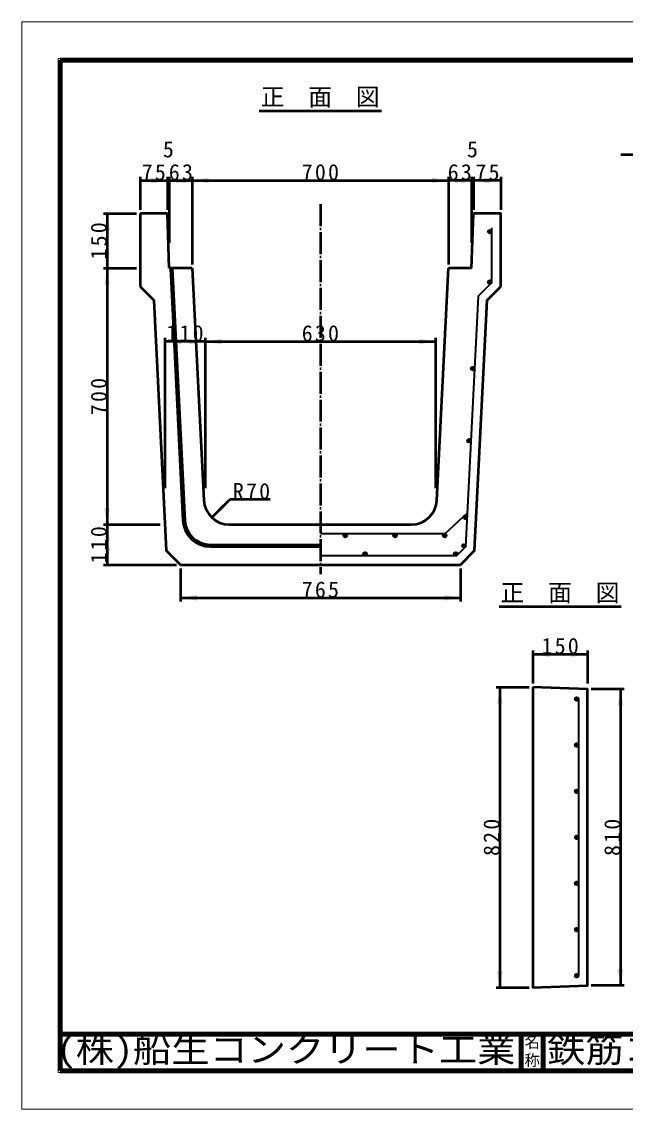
# Model space of a CAD drawing. Units: millimetres, scale not verified. Extents: x -2102 to 2102, y -1485 to 1485.
# Drawn here: x -2102 to -453, y -1485 to 1485 of the extents above; entities that cross this region are included whole.
import ezdxf
from ezdxf.enums import TextEntityAlignment as Align

# ---------------------------------------------------------------- set-up
doc = ezdxf.new("R2010")
doc.units = ezdxf.units.MM
doc.header["$LTSCALE"] = 5
doc.linetypes.add('LONG_DASHED_DOTTED', pattern=[15.25, 12, -1.5, 0.25, -1.5])
doc.layers.add('0-0_V-nasSTD', color=7, linetype='Continuous', lineweight=50)
doc.layers.add('0-1_0', color=7, linetype='Continuous', lineweight=50)
doc.styles.add('ＭＳ ゴシック', font='')
doc.styles.get('ＭＳ ゴシック').set_extended_font_data('MS Gothic')

msp = doc.modelspace()

# ---------------------------------------------------------------- hatches: boundary and pattern name
at = {"layer": '0-0_V-nasSTD'}
msp.add_hatch(color=256, dxfattribs=at).paths.add_polyline_path([(-885.32, 131.769, 1), (-895.32, 131.769, 1)])

# ---------------------------------------------------------------- linework, layer by layer
at = {"layer": '0-0_V-nasSTD', "lineweight": 100}
for p, q in [((-1997.5, 1380), (-1997.5, -1380)), ((-737.5, -1280), (-737.5, -1380)), ((-677.5, -1280), (-677.5, -1380)), ((-1997.5, -1380), (1997.5, -1380))]:
    msp.add_line(p, q, dxfattribs=at)
at = {"layer": '0-0_V-nasSTD'}
for p, q in [((-1779.29, 1061.614), (-1779.29, 971.614)), ((-1779.29, 1051.614), (-1704.29, 1051.614)), ((-1704.29, 1061.614), (-1704.29, 971.614)), ((-1699.29, 1061.614), (-1699.29, 881.614)), ((-1636.29, 1061.614), (-1636.29, 821.614)), ((-1636.29, 1051.614), (-936.29, 1051.614)), ((-936.29, 1061.614), (-936.29, 821.614)), ((-873.29, 1061.614), (-873.29, 881.614)), ((-868.29, 1061.614), (-868.29, 971.614)), ((-793.29, 1061.614), (-793.29, 971.614)), ((-1879.29, 961.614), (-1789.29, 961.614)), ((-1869.29, 961.614), (-1869.29, 811.614)), ((-1779.29, 961.614), (-1779.29, 761.614)), ((-1704.29, 961.614), (-1779.29, 961.614)), ((-1699.29, 811.614), (-1704.29, 961.614)), ((-873.29, 811.614), (-868.29, 961.614)), ((-1879.29, 811.614), (-1789.29, 811.614)), ((-1869.29, 811.614), (-1869.29, 111.614)), ((-1636.29, 811.614), (-1699.29, 811.614)), ((-1696.365, 811.614), (-1661.927, 122.869)), ((-1691.358, 811.614), (-1656.934, 123.119)), ((-1636.29, 811.614), (-1604.615, 178.119)), ((-967.965, 178.119), (-936.29, 811.614)), ((-873.29, 811.614), (-936.29, 811.614)), ((-1779.29, 761.614), (-1741.921, 724.246)), ((-1711.29, 621.614), (-1711.29, 211.614)), ((-1601.29, 611.614), (-1711.29, 611.614)), ((-1601.29, 621.614), (-1601.29, 211.614)), ((-1601.29, 611.614), (-971.29, 611.614)), ((-971.29, 621.614), (-971.29, 211.614)), ((-1582.948, 130.896), (-1533.451, 180.393)), ((-1423.451, 180.393), (-1533.451, 180.393)), ((-1879.29, 111.614), (-1724.29, 111.614)), ((-1869.29, 111.614), (-1869.29, 1.614)), ((-1534.702, 111.614), (-1037.877, 111.614)), ((-1587.021, 56.614), (-1286.29, 56.614)), ((-1587.021, 51.614), (-1286.29, 51.614)), ((-1879.29, 1.614), (-1679.29, 1.614)), ((-1668.79, 1.614), (-903.79, 1.614)), ((-1668.79, -8.386), (-1668.79, -98.386)), ((-903.79, -8.386), (-903.79, -98.386)), ((-1668.79, -88.386), (-903.79, -88.386)), ((-705.964, -232.351), (-705.964, -322.351)), ((-555.964, -232.351), (-555.964, -322.351)), ((-705.964, -242.351), (-555.964, -242.351)), ((-805.964, -332.351), (-715.964, -332.351)), ((-795.964, -332.351), (-795.964, -1152.351)), ((-455.964, -337.351), (-545.964, -337.351)), ((-465.964, -337.351), (-465.964, -1147.351)), ((-805.964, -1152.351), (-715.964, -1152.351)), ((-455.964, -1147.351), (-545.964, -1147.351))]:
    msp.add_line(p, q, dxfattribs=at)
at = {"layer": '0-0_V-nasSTD', "linetype": 'LONG_DASHED_DOTTED'}
msp.add_line((-1286.29, 986.614), (-1286.29, -23.386), dxfattribs=at)
at = {"layer": '0-0_V-nasSTD', "lineweight": 35}
for p, q in [((-946.29, 86.614), (-884.712, 143.8)), ((-946.29, 86.614), (-1286.29, 86.614)), ((-580.964, -364.351), (-580.964, -1120.351))]:
    msp.add_line(p, q, dxfattribs=at)
at = {"layer": '0-0_V-nasSTD', "lineweight": 18}
for points in [[(-2102.5, -1485), (-2102.5, 1485), (2102.5, 1485), (2102.5, -1485)], [(-2002.5, -1385), (-2002.5, 1385), (2002.5, 1385), (2002.5, -1385)]]:
    msp.add_lwpolyline(points, close=True, dxfattribs=at)
at = {"layer": '0-0_V-nasSTD', "lineweight": 100}
msp.add_lwpolyline([(1997.5, -1380), (1997.5, 1380), (-1997.5, 1380)], dxfattribs=at)
at = {"layer": '0-0_V-nasSTD'}
for points in [[(-365.314, 1121.614), (-405.314, 1121.614), (-465.314, 1121.614)], [(-1704.29, 1051.614), (-1699.29, 1051.614), (-1636.29, 1051.614)], [(-793.29, 1051.614), (-868.29, 1051.614), (-873.29, 1051.614), (-936.29, 1051.614)], [(-793.29, 761.614), (-793.29, 961.614), (-868.29, 961.614)], [(-903.79, 1.614), (-864.842, 40.562), (-830.658, 724.246), (-793.29, 761.614)], [(-1741.921, 724.246), (-1707.737, 40.562), (-1668.79, 1.614)]]:
    msp.add_lwpolyline(points, dxfattribs=at)
at = {"layer": '0-0_V-nasSTD', "lineweight": 35}
msp.add_lwpolyline([(-818.29, 921.969), (-818.29, 771.969), (-855.146, 735.113), (-889.33, 51.429), (-914.145, 26.614), (-1286.29, 26.614)], dxfattribs=at)
at = {"layer": '0-0_V-nasSTD'}
msp.add_lwpolyline([(-705.964, -332.351), (-705.964, -1152.351), (-555.964, -1147.351), (-555.964, -337.351)], close=True, dxfattribs=at)
at = {"layer": '0-0_V-nasSTD', "lineweight": 35}
for centre in [(-823.29, 911.614), (-823.29, 774.04), (-870.01, 537.956), (-879.88, 340.556), (-890.32, 131.769), (-890.32, 131.769), (-1218.29, 81.614), (-1082.29, 81.614), (-946.29, 81.614), (-1164.216, 31.614), (-916.216, 31.614), (-894.228, 53.601), (-585.964, -364.351), (-585.964, -490.351), (-585.964, -616.351), (-585.964, -742.351), (-585.964, -868.351), (-585.964, -994.351), (-585.964, -1120.351)]:
    msp.add_circle(centre, 5, dxfattribs=at)
at = {"layer": '0-0_V-nasSTD'}
for centre, radius, start, end in [((-1534.702, 181.614), 70, 182.86241, 270), ((-1037.877, 181.614), 70, 270, 357.13759), ((-1587.021, 126.614), 75, 182.86241, 270), ((-1587.021, 126.614), 70, 182.86241, 270)]:
    msp.add_arc(centre, radius, start, end, dxfattribs=at)
for points in [[(-1779.29, 1051.614), (-1734.29, 1044.114), (-1734.29, 1059.114)], [(-1749.29, 1044.114), (-1749.29, 1059.114), (-1704.29, 1051.614)], [(-1699.29, 1051.614), (-1654.29, 1044.114), (-1654.29, 1059.114)], [(-1681.29, 1044.114), (-1681.29, 1059.114), (-1636.29, 1051.614)], [(-1636.29, 1051.614), (-1591.29, 1044.114), (-1591.29, 1059.114)], [(-981.29, 1044.114), (-981.29, 1059.114), (-936.29, 1051.614)], [(-936.29, 1051.614), (-891.29, 1044.114), (-891.29, 1059.114)], [(-918.29, 1044.114), (-918.29, 1059.114), (-873.29, 1051.614)], [(-868.29, 1051.614), (-823.29, 1044.114), (-823.29, 1059.114)], [(-838.29, 1044.114), (-838.29, 1059.114), (-793.29, 1051.614)], [(-1876.79, 916.614), (-1869.29, 961.614), (-1861.79, 916.614)], [(-828.264, 911.108), (-827.084, 914.871), (-819.186, 908.758)], [(-828.264, 911.108), (-826.35, 907.66), (-819.186, 908.758)], [(-827.084, 914.871), (-823.543, 916.608), (-819.186, 908.758)], [(-826.35, 907.66), (-822.533, 906.672), (-819.186, 908.758)], [(-823.543, 916.608), (-819.845, 915.238), (-819.186, 908.758)], [(-819.845, 915.238), (-819.186, 908.758), (-818.29, 911.614)], [(-1876.79, 856.614), (-1869.29, 811.614), (-1861.79, 856.614)], [(-1876.79, 766.614), (-1869.29, 811.614), (-1861.79, 766.614)], [(-828.128, 772.777), (-827.671, 776.448), (-818.62, 775.826)], [(-828.128, 772.777), (-825.936, 769.797), (-818.62, 775.826)], [(-827.671, 776.448), (-824.817, 778.801), (-818.62, 775.826)], [(-825.936, 769.797), (-822.295, 769.139), (-818.62, 775.826)], [(-824.817, 778.801), (-821.126, 778.547), (-818.62, 775.826)], [(-822.295, 769.139), (-819.814, 770.445), (-818.62, 775.826)], [(-819.814, 770.445), (-819.629, 770.634), (-818.62, 775.826)], [(-819.629, 770.634), (-819.454, 770.832), (-818.62, 775.826)], [(-819.454, 770.832), (-819.29, 771.039), (-818.62, 775.826)], [(-819.29, 771.039), (-819.137, 771.255), (-818.62, 775.826)], [(-819.137, 771.255), (-818.996, 771.478), (-818.62, 775.826)], [(-818.996, 771.478), (-818.866, 771.708), (-818.62, 775.826)], [(-818.866, 771.708), (-818.749, 771.945), (-818.62, 775.826)], [(-818.749, 771.945), (-818.67, 772.127), (-818.62, 775.826)], [(-1711.29, 611.614), (-1666.29, 604.114), (-1666.29, 619.114)], [(-1646.29, 604.114), (-1646.29, 619.114), (-1601.29, 611.614)], [(-1601.29, 611.614), (-1556.29, 604.114), (-1556.29, 619.114)], [(-1016.29, 604.114), (-1016.29, 619.114), (-971.29, 611.614)], [(-875.004, 537.706), (-873.632, 541.403), (-866.058, 534.893)], [(-875.004, 537.706), (-873.269, 534.164), (-866.058, 534.893)], [(-873.632, 541.403), (-870.007, 542.956), (-866.058, 534.893)], [(-873.269, 534.164), (-869.507, 532.982), (-866.058, 534.893)], [(-870.007, 542.956), (-866.384, 541.399), (-866.058, 534.893)], [(-866.384, 541.399), (-866.058, 534.893), (-865.017, 537.7)], [(-884.874, 340.306), (-883.502, 344.003), (-875.928, 337.493)], [(-884.874, 340.306), (-883.139, 336.764), (-875.928, 337.493)], [(-883.502, 344.003), (-879.877, 345.556), (-875.928, 337.493)], [(-883.139, 336.764), (-879.377, 335.582), (-875.928, 337.493)], [(-879.877, 345.556), (-876.254, 343.999), (-875.928, 337.493)], [(-876.254, 343.999), (-875.928, 337.493), (-874.887, 340.3)], [(-1876.79, 156.614), (-1869.29, 111.614), (-1861.79, 156.614)], [(-1582.948, 130.896), (-1556.432, 168.019), (-1545.825, 157.412)], [(-1876.79, 66.614), (-1869.29, 111.614), (-1861.79, 66.614)], [(-1223.283, 81.361), (-1221.914, 85.059), (-1215.433, 85.718)], [(-1223.283, 81.361), (-1221.547, 77.82), (-1215.433, 85.718)], [(-1221.914, 85.059), (-1218.29, 86.614), (-1215.433, 85.718)], [(-1221.547, 77.82), (-1217.784, 76.64), (-1215.433, 85.718)], [(-1217.784, 76.64), (-1215.433, 85.718), (-1214.336, 78.554)], [(-1215.433, 85.718), (-1214.336, 78.554), (-1213.347, 82.371)], [(-1087.283, 81.361), (-1085.914, 85.059), (-1079.433, 85.718)], [(-1087.283, 81.361), (-1085.547, 77.82), (-1079.433, 85.718)], [(-1085.914, 85.059), (-1082.29, 86.614), (-1079.433, 85.718)], [(-1085.547, 77.82), (-1081.784, 76.64), (-1079.433, 85.718)], [(-1081.784, 76.64), (-1079.433, 85.718), (-1078.336, 78.554)], [(-1079.433, 85.718), (-1078.336, 78.554), (-1077.347, 82.371)], [(-951.283, 81.361), (-949.914, 85.059), (-943.433, 85.718)], [(-951.283, 81.361), (-949.547, 77.82), (-943.433, 85.718)], [(-949.914, 85.059), (-946.29, 86.614), (-943.433, 85.718)], [(-949.547, 77.82), (-945.784, 76.64), (-943.433, 85.718)], [(-945.784, 76.64), (-943.433, 85.718), (-942.336, 78.554)], [(-943.433, 85.718), (-942.336, 78.554), (-941.347, 82.371)], [(-1876.79, 46.614), (-1869.29, 1.614), (-1861.79, 46.614)], [(-1169.159, 30.857), (-1168.17, 34.675), (-1167.073, 27.51)], [(-1168.17, 34.675), (-1167.073, 27.51), (-1164.722, 36.588)], [(-1167.073, 27.51), (-1164.722, 36.588), (-1160.96, 35.408)], [(-1167.073, 27.51), (-1160.96, 35.408), (-1159.223, 31.867)], [(-1167.073, 27.51), (-1160.592, 28.169), (-1159.223, 31.867)], [(-920.948, 29.997), (-920.86, 33.469), (-918.753, 27.305)], [(-920.86, 33.469), (-918.753, 27.305), (-918.531, 36.046)], [(-918.753, 27.305), (-918.531, 36.046), (-915.086, 36.485)], [(-918.753, 27.305), (-915.086, 36.485), (-912.186, 34.574)], [(-918.753, 27.305), (-912.186, 34.574), (-911.231, 31.234)], [(-918.753, 27.305), (-912.681, 28.079), (-911.231, 31.234)], [(-898.943, 55.266), (-896.702, 57.946), (-893.084, 48.734)], [(-898.943, 55.266), (-898.882, 51.773), (-893.084, 48.734)], [(-898.882, 51.773), (-896.55, 49.173), (-893.084, 48.734)], [(-896.702, 57.946), (-893.254, 58.505), (-893.084, 48.734)], [(-893.254, 58.505), (-893.084, 48.734), (-890.282, 56.671)], [(-893.084, 48.734), (-890.282, 56.671), (-889.235, 53.339)], [(-893.084, 48.734), (-889.247, 53.163), (-889.235, 53.339)], [(-893.084, 48.734), (-889.273, 52.929), (-889.247, 53.163)], [(-893.084, 48.734), (-889.31, 52.696), (-889.273, 52.929)], [(-893.084, 48.734), (-889.359, 52.466), (-889.31, 52.696)], [(-893.084, 48.734), (-889.417, 52.238), (-889.359, 52.466)], [(-893.084, 48.734), (-889.487, 52.013), (-889.417, 52.238)], [(-893.084, 48.734), (-889.567, 51.791), (-889.487, 52.013)], [(-893.084, 48.734), (-889.657, 51.574), (-889.567, 51.791)], [(-893.084, 48.734), (-889.736, 51.404), (-889.657, 51.574)], [(-893.084, 48.734), (-889.852, 51.182), (-889.736, 51.404)], [(-893.084, 48.734), (-889.978, 50.967), (-889.852, 51.182)], [(-893.084, 48.734), (-890.115, 50.758), (-889.978, 50.967)], [(-893.084, 48.734), (-890.262, 50.556), (-890.115, 50.758)], [(-893.084, 48.734), (-890.419, 50.361), (-890.262, 50.556)], [(-893.084, 48.734), (-890.586, 50.175), (-890.419, 50.361)], [(-893.084, 48.734), (-890.762, 49.998), (-890.586, 50.175)], [(-1167.073, 27.51), (-1164.216, 26.614), (-1160.592, 28.169)], [(-918.753, 27.305), (-912.818, 27.947), (-912.681, 28.079)], [(-918.753, 27.305), (-913.008, 27.779), (-912.818, 27.947)], [(-918.753, 27.305), (-913.206, 27.622), (-913.008, 27.779)], [(-918.753, 27.305), (-913.412, 27.475), (-913.206, 27.622)], [(-918.753, 27.305), (-913.625, 27.338), (-913.412, 27.475)], [(-918.753, 27.305), (-913.845, 27.212), (-913.625, 27.338)], [(-918.753, 27.305), (-916.216, 26.614), (-915.963, 26.621)], [(-918.753, 27.305), (-915.963, 26.621), (-915.711, 26.64)], [(-918.753, 27.305), (-915.711, 26.64), (-915.459, 26.672)], [(-918.753, 27.305), (-915.459, 26.672), (-915.21, 26.717)], [(-918.753, 27.305), (-915.21, 26.717), (-914.963, 26.774)], [(-918.753, 27.305), (-914.963, 26.774), (-914.719, 26.843)], [(-918.753, 27.305), (-914.719, 26.843), (-914.48, 26.925)], [(-918.753, 27.305), (-914.48, 26.925), (-914.303, 26.995)], [(-918.753, 27.305), (-914.303, 26.995), (-914.071, 27.098)], [(-918.753, 27.305), (-914.071, 27.098), (-913.845, 27.212)], [(-1668.79, -88.386), (-1623.79, -95.886), (-1623.79, -80.886)], [(-948.79, -95.886), (-948.79, -80.886), (-903.79, -88.386)], [(-705.964, -242.351), (-660.964, -249.851), (-660.964, -234.851)], [(-600.964, -249.851), (-600.964, -234.851), (-555.964, -242.351)], [(-803.464, -377.351), (-795.964, -332.351), (-788.464, -377.351)], [(-473.464, -382.351), (-465.964, -337.351), (-458.464, -382.351)], [(-590.939, -364.856), (-589.758, -361.094), (-581.861, -367.207)], [(-590.939, -364.856), (-589.025, -368.304), (-581.861, -367.207)], [(-589.758, -361.094), (-586.218, -359.357), (-581.861, -367.207)], [(-589.025, -368.304), (-585.207, -369.293), (-581.861, -367.207)], [(-586.218, -359.357), (-582.52, -360.727), (-581.861, -367.207)], [(-582.52, -360.727), (-581.861, -367.207), (-580.964, -364.351)], [(-590.939, -490.856), (-589.758, -487.094), (-581.861, -493.207)], [(-590.939, -490.856), (-589.025, -494.304), (-581.861, -493.207)], [(-589.758, -487.094), (-586.218, -485.357), (-581.861, -493.207)], [(-589.025, -494.304), (-585.207, -495.293), (-581.861, -493.207)], [(-586.218, -485.357), (-582.52, -486.727), (-581.861, -493.207)], [(-582.52, -486.727), (-581.861, -493.207), (-580.964, -490.351)], [(-590.939, -616.856), (-589.758, -613.094), (-581.861, -619.207)], [(-590.939, -616.856), (-589.025, -620.304), (-581.861, -619.207)], [(-589.758, -613.094), (-586.218, -611.357), (-581.861, -619.207)], [(-589.025, -620.304), (-585.207, -621.293), (-581.861, -619.207)], [(-586.218, -611.357), (-582.52, -612.727), (-581.861, -619.207)], [(-582.52, -612.727), (-581.861, -619.207), (-580.964, -616.351)], [(-590.939, -742.856), (-589.758, -739.094), (-581.861, -745.207)], [(-589.758, -739.094), (-586.218, -737.357), (-581.861, -745.207)], [(-586.218, -737.357), (-582.52, -738.727), (-581.861, -745.207)], [(-582.52, -738.727), (-581.861, -745.207), (-580.964, -742.351)], [(-590.939, -742.856), (-589.025, -746.304), (-581.861, -745.207)], [(-589.025, -746.304), (-585.207, -747.293), (-581.861, -745.207)], [(-590.939, -868.856), (-589.758, -865.094), (-581.861, -871.207)], [(-590.939, -868.856), (-589.025, -872.304), (-581.861, -871.207)], [(-589.758, -865.094), (-586.218, -863.357), (-581.861, -871.207)], [(-589.025, -872.304), (-585.207, -873.293), (-581.861, -871.207)], [(-586.218, -863.357), (-582.52, -864.727), (-581.861, -871.207)], [(-582.52, -864.727), (-581.861, -871.207), (-580.964, -868.351)], [(-590.939, -994.856), (-589.758, -991.094), (-581.861, -997.207)], [(-590.939, -994.856), (-589.025, -998.304), (-581.861, -997.207)], [(-589.758, -991.094), (-586.218, -989.357), (-581.861, -997.207)], [(-589.025, -998.304), (-585.207, -999.293), (-581.861, -997.207)], [(-586.218, -989.357), (-582.52, -990.727), (-581.861, -997.207)], [(-582.52, -990.727), (-581.861, -997.207), (-580.964, -994.351)], [(-803.464, -1107.351), (-795.964, -1152.351), (-788.464, -1107.351)], [(-590.939, -1120.856), (-589.758, -1117.094), (-581.861, -1123.207)], [(-590.939, -1120.856), (-589.025, -1124.304), (-581.861, -1123.207)], [(-589.758, -1117.094), (-586.218, -1115.357), (-581.861, -1123.207)], [(-589.025, -1124.304), (-585.207, -1125.293), (-581.861, -1123.207)], [(-586.218, -1115.357), (-582.52, -1116.727), (-581.861, -1123.207)], [(-582.52, -1116.727), (-581.861, -1123.207), (-580.964, -1120.351)], [(-473.464, -1102.351), (-465.964, -1147.351), (-458.464, -1102.351)]]:
    msp.add_solid(points, dxfattribs=at)
at = {"layer": '0-1_0'}
for p, q in [((-1453.29, 1241.614), (-1119.29, 1241.614)), ((-797.964, -112.351), (-463.964, -112.351))]:
    msp.add_line(p, q, dxfattribs=at)
at = {"layer": '0-1_0', "lineweight": 100}
msp.add_line((-1997.5, -1280), (1997.5, -1280), dxfattribs=at)

# ---------------------------------------------------------------- texts
at = {"layer": '0-0_V-nasSTD', "style": 'ＭＳ ゴシック'}
for s, height, p in [('正\u3000面\u3000図', 47.65, (-1449.294, 1241.614)), ('5', 43.99, (-1716.79, 1101.61)), ('5', 43.99, (-885.79, 1101.61)), ('正\u3000面\u3000図', 47.65, (-793.968, -112.351)), ('名', 30.79, (-728.518, -1326.001)), ('称', 30.79, (-728.524, -1375.99))]:
    msp.add_text(s, height=height, dxfattribs=at).set_placement(p, align=Align.BOTTOM_LEFT)
at = {"layer": '0-0_V-nasSTD', "style": 'ＭＳ ゴシック', "width": 1.1}
for s, p in [('(株)船生コンクリート工業', (-2007.14, -1377.45)), ('鉄筋コンクリートＵ型横断水路', (-666.75, -1377.53))]:
    msp.add_text(s, height=69.65, dxfattribs=at).set_placement(p, align=Align.BOTTOM_LEFT)
at = {"layer": '0-0_V-nasSTD', "char_height": 43.99, "attachment_point": 7, "style": 'ＭＳ ゴシック'}
for s, insert in [('\\T1.2;75', (-1774.516, 1051.614)), ('\\T1.2;63', (-1700.516, 1051.614)), ('\\T1.2;700', (-1337.277, 1051.614)), ('\\T1.2;63', (-938.363, 1051.614)), ('\\T1.2;75', (-862.605, 1051.491)), ('\\T1.2;110', (-1707.277, 611.614)), ('\\T1.2;630', (-1337.277, 611.614)), ('\\T1.2;R70', (-1525.451, 180.393)), ('\\T1.2;765', (-1337.277, -88.386)), ('\\T1.2;150', (-681.951, -242.351))]:
    msp.add_mtext(s, dxfattribs=dict(at, insert=insert))
at = {"layer": '0-0_V-nasSTD', "char_height": 43.99, "attachment_point": 7, "rotation": 90, "style": 'ＭＳ ゴシック'}
for s, insert in [('\\T1.2;150', (-1869.29, 835.627)), ('\\T1.2;700', (-1869.29, 410.627)), ('\\T1.2;110', (-1869.29, 5.627)), ('\\T1.2;820', (-795.964, -793.338)), ('\\T1.2;810', (-465.964, -793.338))]:
    msp.add_mtext(s, dxfattribs=dict(at, insert=insert))

doc.saveas('drawing.dxf')
